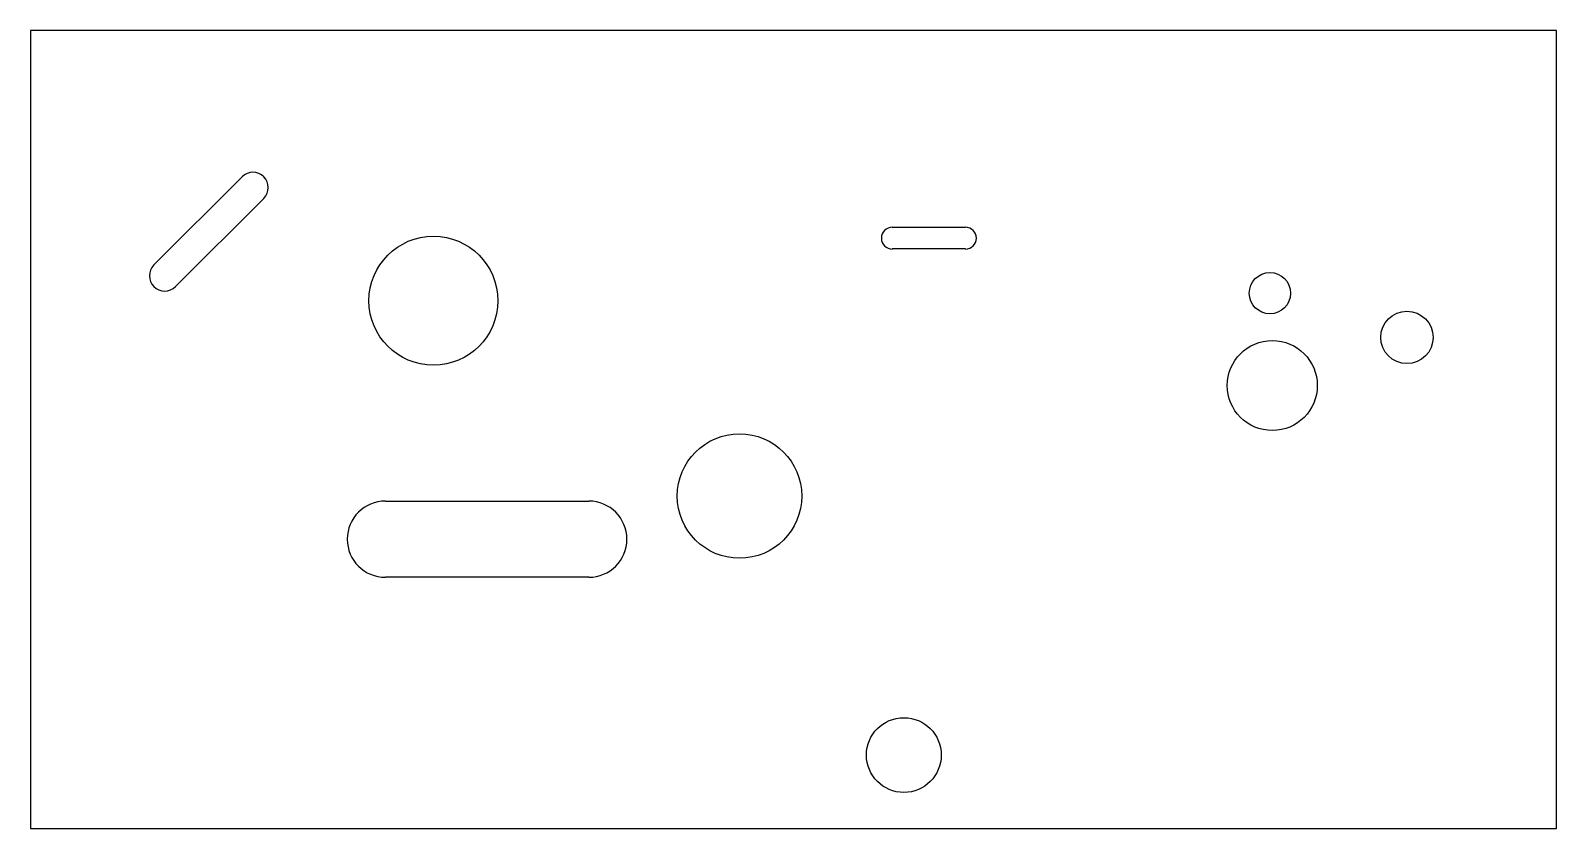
# Model space of a CAD drawing. Header units: millimetres. Extents: x 0 to 240, y 0 to 125.
import ezdxf

# ---------------------------------------------------------------- set-up
doc = ezdxf.new("R2010")
doc.units = ezdxf.units.MM
doc.layers.add('CUT', color=7, linetype='Continuous')

msp = doc.modelspace()

# ---------------------------------------------------------------- linework, layer by layer
at = {"layer": 'CUT'}
for p, q in [((239.52, 125.31), (0, 125.31)), ((0, 125.31), (0, 0)), ((239.52, 0), (239.52, 125.31)), ((19.36, 88.49), (33.21, 102.35)), ((36.61, 98.94), (22.76, 85.09)), ((135.27, 94.41), (146.75, 94.41)), ((146.75, 91), (135.27, 91)), ((55.7, 51.41), (87.63, 51.41)), ((87.63, 39.45), (55.7, 39.45)), ((0, 0), (239.52, 0))]:
    msp.add_line(p, q, dxfattribs=at)
for centre, radius in [((63.24, 82.88), 10.12), ((194.54, 84.06), 3.24), ((216.05, 77.12), 4.11), ((194.91, 69.56), 7.07), ((111.29, 52.21), 9.77), ((137.08, 11.53), 5.87)]:
    msp.add_circle(centre, radius, dxfattribs=at)
for centre, radius, start, end in [((34.91, 100.65), 2.4, -45, 135), ((135.27, 92.7), 1.71, 90, -90), ((146.75, 92.7), 1.71, -90, 90), ((21.06, 86.79), 2.4, 135, -45), ((55.7, 45.43), 5.98, 90, -90), ((87.63, 45.43), 5.98, -90, 90)]:
    msp.add_arc(centre, radius, start, end, dxfattribs=at)

doc.saveas('drawing.dxf')
